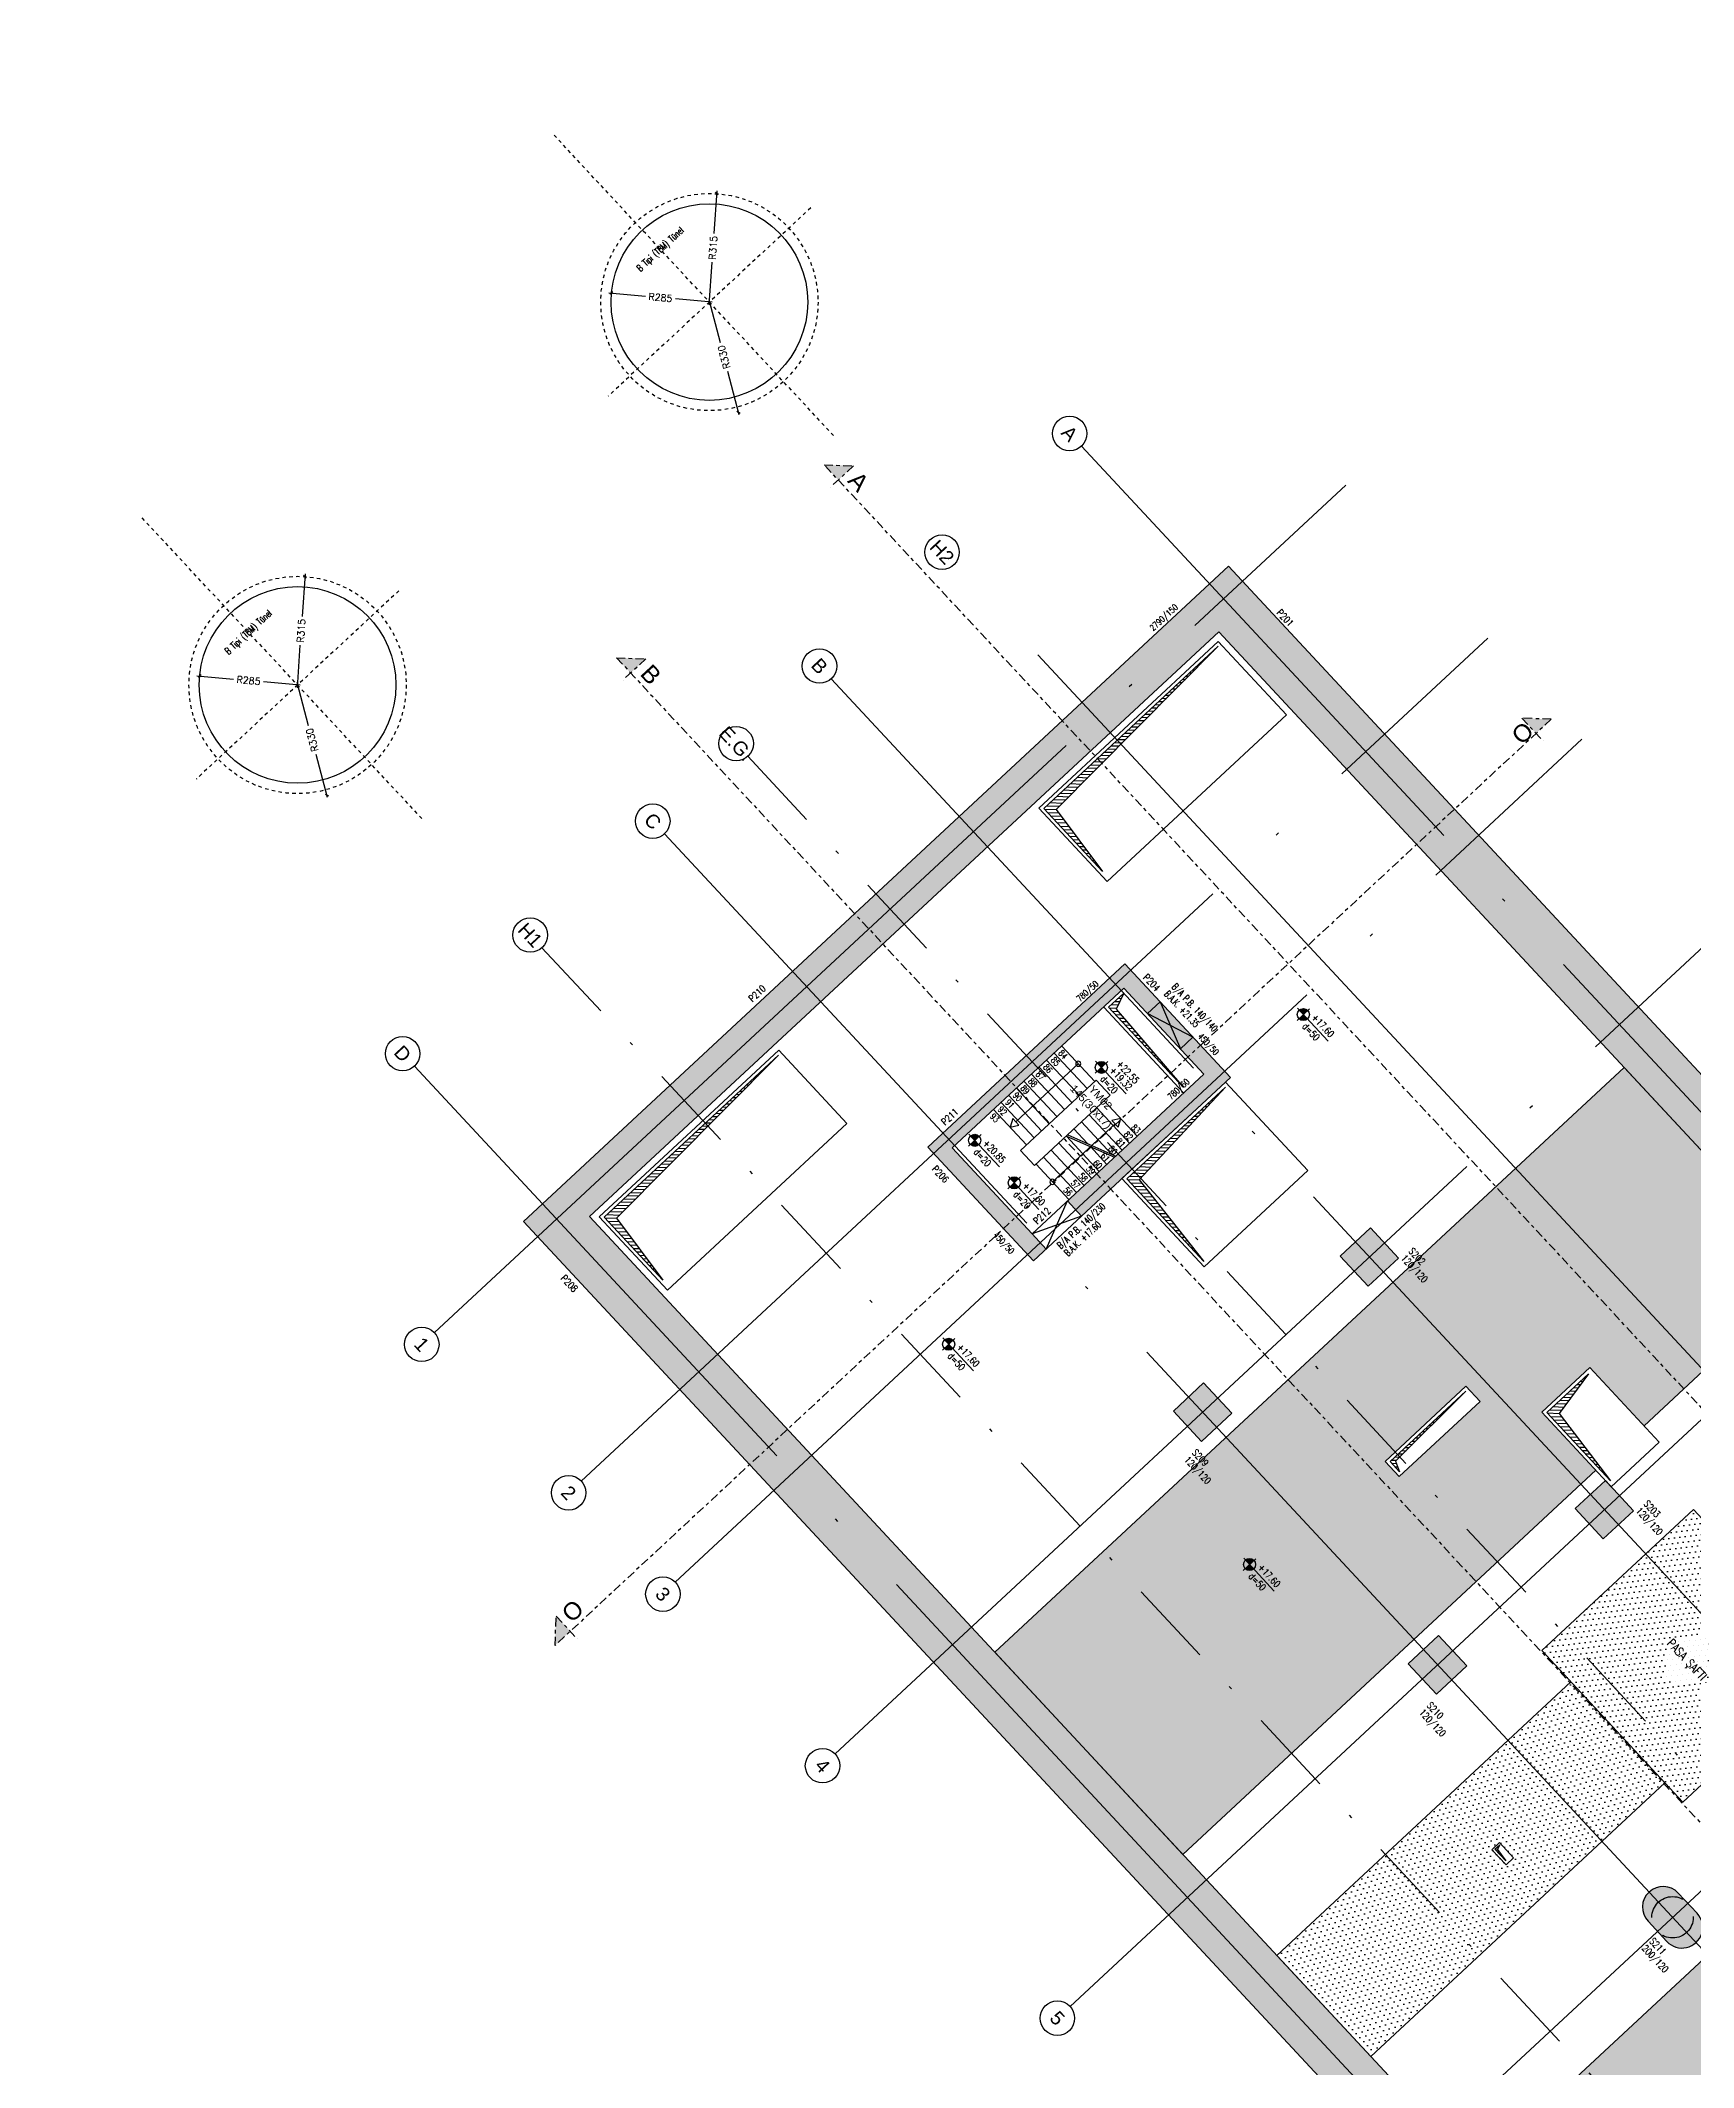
# Model space of a CAD drawing. Header units: millimetres. Extents: x 400382 to 401276, y 4543898 to 4544126.
# Drawn here: x 400381.6 to 400429.5, y 4544067.1 to 4544125.9 of the extents above; entities that cross this region are included whole.
import ezdxf
from ezdxf.enums import TextEntityAlignment as Align

# ---------------------------------------------------------------- set-up
doc = ezdxf.new("R2010")
doc.units = ezdxf.units.MM
for name, pattern in [('AKS', [3, 2.5, -0.25, 0, -0.25]), ('CENTER', [2, 1.25, -0.25, 0.25, -0.25]), ('CIZGI', [0.4, 0.25, -0.15]), ('CONTINU', [0]), ('DASHDOT2', [0.5, 0.25, -0.125, 0, -0.125]), ('HIDDEN', [0.375, 0.25, -0.125])]:
    doc.linetypes.add(name, pattern=pattern)
doc.layers.add('A-DETL', color=90, linetype='Continuous', lineweight=15)
for name, color, linetype in [('aks prota', 2, 'AKS'), ('bosluk prota', 2, 'Continuous'), ('bosluk tarama prota', 8, 'Continuous'), ('boşluk prota', 2, 'Continuous'), ('boşluk taraması prota', 252, 'Continuous'), ('caks prota', 4, 'Continuous'), ('görünüş prota', 4, 'Continuous'), ("İbrahim'in yazı aks", 151, 'Continuous'), ('kesit tarama prota', 252, 'Continuous'), ('kiriş prota', 6, 'Continuous'), ('kolon prota', 1, 'Continuous'), ('kolon tarama prota', 252, 'Continuous'), ('lkolon prota', 4, 'Continuous'), ('lperde prota', 4, 'Continuous'), ('merdiven prota', 2, 'Continuous'), ('metraj prota', 2, 'Continuous'), ('not prota', 2, 'Continuous'), ('not yazısı prota', 6, 'Continuous'), ('perde prota', 1, 'Continuous'), ('PRT-AL-TUNEL_EKSENI', 14, 'DASHDOT2'), ('PRT-MI-ad_dim', 8, 'Continuous'), ('prt-s-taxis', 7, 'Continuous'), ('skesit prota', 7, 'Continuous'), ('st-s_kolon tarama', 252, 'Continuous'), ('st-s_level (kot)', 6, 'Continuous'), ('st-s_levelmark (kot işareti)', 4, 'Continuous'), ('st_s_not çizgisi', 4, 'CIZGI'), ('st_s_ölçü', 4, 'Continuous'), ('taks prota', 7, 'Continuous'), ('tkesit prota', 7, 'Continuous'), ('tkolon prota', 6, 'Continuous'), ('tnot prota', 4, 'Continuous'), ('tperde prota', 6, 'Continuous')]:
    doc.layers.add(name, color=color, linetype=linetype)
doc.styles.add('AKS', font='romanstw.shx', dxfattribs={"height": 25})
doc.styles.add('Arial', font='Arial.ttf')
doc.styles.add('OLCU', font='romanstw.shx')
doc.styles.add('PRT-MI-a_Arial', font='Arial.ttf', dxfattribs={"height": 30})
doc.styles.get("Standard").update_dxf_attribs({"font": 'Arial.ttf'})
doc.styles.add('TAKS', font='Arial Unicode.ttf')
doc.styles.add('TEXT250', font='romanstw.shx', dxfattribs={"width": 0.8, "height": 25})
doc.styles.add('tkolon', font='romanstw.shx')
doc.styles.add('TNOT', font='romanstw.shx', dxfattribs={"width": 0.8, "height": 250})
doc.dimstyles.new('1-100', dxfattribs={"dimscale": 0.5, "dimtxt": 2, "dimasz": 7.5, "dimexe": 3, "dimexo": 5, "dimgap": 5, "dimtad": 3, "dimdec": 1, "dimlfac": 2, "dimzin": 9, "dimdsep": 46, "dimtxsty": 'Standard', "dimblk": 'OBLIQUE', "dimcen": 0.09, "dimclrd": 3, "dimclre": 3, "dimclrt": 1, "dimadec": 3, "dimazin": 0, "dimtfac": 1, "dimtdec": 1, "dimtofl": 0, "dimtmove": 0, "dimatfit": 3, "dimfxl": 4, "dimtolj": 1, "dimtzin": 0, "dimarcsym": 0})
pattern_1 = [(312.923994, (398997.36488, 4544993.93019), (0.170302485, 0.049990168), [0, -0.15875])]

# ---------------------------------------------------------------- blocks, each defined once
blk = doc.blocks.new('_Oblique')
at = {"layer": 'st_s_ölçü', "lineweight": -2}
blk.add_line((-0.5, -0.5), (0.5, 0.5), dxfattribs=at)
blk = doc.blocks.new('*D49')
at = {"layer": 'Defpoints', "color": 0, "transparency": 16777216}
for p in [(-455.8, 109.6), (-265.8, -102.9)]:
    blk.add_point(p, dxfattribs=at)
at = {"layer": 'st_s_ölçü', "color": 4, "lineweight": -2, "transparency": 16777216}
for p, q in [((-461.1, 115.6), (-389.9, 36)), ((-260.5, -108.8), (-331.6, -29.2))]:
    blk.add_line(p, q, dxfattribs=at)
at = {"layer": 'st_s_ölçü', "color": 4, "lineweight": -2, "transparency": 16777216, "xscale": 8, "yscale": 8, "zscale": 8, "rotation": 131.8058995973175}
blk.add_blockref('_Oblique', (-455.8, 109.6), dxfattribs=at)
at = {"layer": 'st_s_ölçü', "color": 3, "transparency": 16777216, "insert": (-360.8, 3.4), "char_height": 20, "attachment_point": 5, "rotation": 311.8059, "style": 'OLCU'}
blk.add_mtext('\\A1;R285', dxfattribs=at)
blk = doc.blocks.new('*D50')
at = {"layer": 'Defpoints', "color": 0, "transparency": 16777216}
for p in [(-36.3, 113), (-265.8, -102.9)]:
    blk.add_point(p, dxfattribs=at)
at = {"layer": 'st_s_ölçü', "color": 4, "lineweight": -2, "transparency": 16777216}
for p, q in [((-30.5, 118.4), (-120.6, 33.7)), ((-271.6, -108.3), (-181.5, -23.6))]:
    blk.add_line(p, q, dxfattribs=at)
at = {"layer": 'st_s_ölçü', "color": 4, "lineweight": -2, "transparency": 16777216, "xscale": 8, "yscale": 8, "zscale": 8, "rotation": 43.24583088137385}
blk.add_blockref('_Oblique', (-36.3, 113), dxfattribs=at)
at = {"layer": 'st_s_ölçü', "color": 3, "transparency": 16777216, "insert": (-151.1, 5.1), "char_height": 20, "attachment_point": 5, "rotation": 43.24583, "style": 'OLCU'}
blk.add_mtext('\\A1;R315', dxfattribs=at)
blk = doc.blocks.new('*D51')
at = {"layer": 'Defpoints', "color": 0, "transparency": 16777216}
for p in [(-265.8, -102.9), (-421, -394.1)]:
    blk.add_point(p, dxfattribs=at)
at = {"layer": 'lkolon prota', "color": 4, "lineweight": -2, "transparency": 16777216}
for p, q in [((-262, -95.8), (-322.9, -209.9)), ((-424.8, -401.1), (-364, -287))]:
    blk.add_line(p, q, dxfattribs=at)
at = {"layer": 'lkolon prota', "color": 4, "lineweight": -2, "transparency": 16777216, "xscale": 8, "yscale": 8, "zscale": 8, "rotation": 241.9351701811658}
blk.add_blockref('_Oblique', (-421, -394.1), dxfattribs=at)
at = {"layer": 'lkolon prota', "color": 3, "transparency": 16777216, "insert": (-343.4, -248.5), "char_height": 20, "attachment_point": 5, "rotation": 61.93517, "style": 'OLCU'}
blk.add_mtext('\\A1;R330', dxfattribs=at)
blk = doc.blocks.new('PLAN_KOT')
at = {"layer": 'st-s_levelmark (kot işareti)'}
h = blk.add_hatch(color=256, dxfattribs=at)
h.paths.add_polyline_path([(0, 17.5, 0.414214), (-17.5, 0), (0, 0)])
h.paths.add_polyline_path([(17.5, 0), (0, 0), (0, -17.5, 0.414214)])
for p, q in [((105, 0), (-25, 0)), ((0, 25), (0, -25))]:
    blk.add_line(p, q, dxfattribs=at)
blk.add_circle((0, 0), 17.5, dxfattribs=at)
at = {"layer": 'st-s_level (kot)', "color": 6, "style": 'OLCU', "width": 0.8}
for tag, p in [('KOT', (22.7, 9.8)), ('DÖŞEME_KALINLIĞI', (22.7, -27.6))]:
    blk.add_attdef(tag, p, '', height=20, dxfattribs=at)
blk = doc.blocks.new('*U87')
at = {"layer": 'metraj prota', "color": 4}
blk.add_lwpolyline([(-270, 0), (-247.5, 13), (-247.5, -13)], close=True, dxfattribs=at)
blk.add_lwpolyline([(0, 0), (-247.5, 0)], dxfattribs=at)
blk.add_circle((0, 0), 7.5, dxfattribs=at)
blk = doc.blocks.new('*U88')
at = {"layer": 'metraj prota', "color": 4}
blk.add_lwpolyline([(-270, 0), (-247.5, 13), (-247.5, -13)], close=True, dxfattribs=at)
blk.add_lwpolyline([(0, 0), (-247.5, 0)], dxfattribs=at)
blk.add_circle((0, 0), 7.5, dxfattribs=at)
blk = doc.blocks.new('Stair_Anotation')
at = {"color": 0, "style": 'PRT-MI-a_Arial'}
blk.add_attdef('M.ADI', text='', height=0.2, dxfattribs=at).set_placement((0, 0), align=Align.BOTTOM_CENTER)
blk.add_attdef('BAS.SAYI-(EN-RIHT)', text='', height=0.2, dxfattribs=at).set_placement((0, -0.08), align=Align.TOP_CENTER)
blk = doc.blocks.new('A$C127942D9')
at = {"layer": 'aks prota', "ltscale": 2}
blk.add_line((-265.793, -631.684), (-265.793, 559.681), dxfattribs=at)
at = {"layer": 'aks prota'}
blk.add_line((135.187, -102.854), (-666.774, -102.854), dxfattribs=at)
at = {"layer": 'görünüş prota', "color": 6, "linetype": 'CIZGI', "ltscale": 2}
blk.add_circle((-265.793, -102.854), 315, dxfattribs=at)
at = {"layer": 'görünüş prota', "color": 6}
blk.add_circle((-265.793, -102.854), 285, dxfattribs=at)
at = {"layer": 'not prota', "style": 'TEXT250', "width": 0.7}
blk.add_text('B Tipi (TBM) Tünel', height=20, dxfattribs=at).set_placement((-265.793, 106.819), align=Align.MIDDLE_CENTER)
at = {"layer": 'lkolon prota'}
dim = blk.add_radius_dim(center=(-265.793, -102.854), mpoint=(-421.048, -394.051), dimstyle='1-100', dxfattribs=at)
dim.commit()
dim.dimension.update_dxf_attribs({"geometry": '*D51', "text_midpoint": (-343.421, -248.453), "dimtype": 132})
at = {"layer": 'st_s_ölçü'}
for mpoint, picture, middle in [((-36.341, 112.962), '*D50', (-151.067, 5.054)), ((-455.777, 109.587), '*D49', (-360.785, 3.366))]:
    dim = blk.add_radius_dim(center=(-265.793, -102.854), mpoint=mpoint, dimstyle='1-100', dxfattribs=at)
    dim.commit()
    dim.dimension.update_dxf_attribs({"geometry": picture, "text_midpoint": middle, "dimtype": 132})

msp = doc.modelspace()

# ---------------------------------------------------------------- hatches: boundary and pattern name
at = {"layer": 'bosluk tarama prota'}
h = msp.add_hatch(dxfattribs=at)
h.set_pattern_fill('ANSI31', color=256, scale=0.5, angle=158.0416848)
h.set_pattern_definition([(358.04168, (400447.07823, 4544053.094694), (0.00213577, 0.0624635), [])])
h.paths.add_polyline_path([(400423.7505, 4544073.41799), (400423.89032, 4544073.54856), (400423.81911, 4544073.40776), (400424.06458, 4544073.08167)])
at = {"layer": 'boşluk taraması prota', "ltscale": 2}
h = msp.add_hatch(dxfattribs=at)
h.set_pattern_fill('ANSI31', color=256, scale=0.03, angle=-47.076006, style=0)
h.set_pattern_definition([(357.923994, (399631.27246, 4544337.70309), (0.003450452, 0.095187483), [])])
h.paths.add_polyline_path([(400415.728, 4544108.2914), (400411.03045, 4544103.55907), (400412.37792, 4544101.76171), (400410.67542, 4544103.59227)])
h = msp.add_hatch(dxfattribs=at)
h.set_pattern_fill('ANSI31', color=256, scale=0.03, angle=-47.076006, style=0)
h.set_pattern_definition([(357.923994, (399633.15085, 4544331.93906), (0.003450452, 0.095187483), [])])
h.paths.add_polyline_path([(400412.99317, 4544098.23686), (400412.77492, 4544097.77602), (400414.72105, 4544095.49797), (400412.55381, 4544097.82824)])
h = msp.add_hatch(dxfattribs=at)
h.set_pattern_fill('ANSI31', color=256, scale=0.03, angle=-47.076006, style=0)
h.set_pattern_definition([(357.923994, (399618.53117, 4544325.85322), (0.003450452, 0.095187483), [])])
h.paths.add_polyline_path([(400402.9867, 4544096.44148), (400398.28916, 4544091.70919), (400399.63663, 4544089.91183), (400397.93413, 4544091.7424)])
h = msp.add_hatch(dxfattribs=at)
h.set_pattern_fill('ANSI31', color=256, scale=0.03, angle=-47.076006, style=0)
h.set_pattern_definition([(357.923994, (399633.67819, 4544326.96695), (0.003450452, 0.095187483), [])])
h.paths.add_polyline_path([(400415.93696, 4544095.51214), (400413.43618, 4544092.82292), (400415.31649, 4544090.45263), (400413.08115, 4544092.85613)])
h = msp.add_hatch(dxfattribs=at)
h.set_pattern_fill('ANSI31', color=256, scale=0.03, angle=-47.076006, style=0)
h.set_pattern_definition([(357.923994, (399645.85051, 4544320.19295), (0.003450452, 0.095187483), [])])
h.paths.add_polyline_path([(400426.45985, 4544087.20411), (400425.6085, 4544086.04892), (400427.09836, 4544084.09847), (400425.25347, 4544086.08213)])
h = msp.add_hatch(dxfattribs=at)
h.set_pattern_fill('ANSI31', color=256, scale=0.03, angle=-47.076006, style=0)
h.set_pattern_definition([(357.923994, (399201.673155, 4544774.25286), (0.0034504516, 0.095187483), [])])
h.paths.add_polyline_path([(400422.90543, 4544086.69792), (400420.87103, 4544084.67099), (400420.98107, 4544084.36194), (400420.70866, 4544084.65484)])
at = {"layer": 'kesit tarama prota'}
h = msp.add_hatch(color=256, dxfattribs=at)
h.dxf.hatch_style = 1
h.paths.add_polyline_path([(400405.15815, 4544113.52348), (400404.31018, 4544113.55421), (400404.7188, 4544113.11486)])
h = msp.add_hatch(color=256, dxfattribs=at)
h.dxf.hatch_style = 1
h.paths.add_polyline_path([(400399.14155, 4544107.92781), (400398.29358, 4544107.95855), (400398.7022, 4544107.51919)])
h = msp.add_hatch(color=256, dxfattribs=at)
h.dxf.hatch_style = 1
h.paths.add_polyline_path([(400424.53333, 4544106.20631), (400425.38131, 4544106.17557), (400424.94195, 4544105.76696)])
h = msp.add_hatch(color=256, dxfattribs=at)
h.dxf.hatch_style = 1
h.paths.add_polyline_path([(400396.54191, 4544080.17323), (400396.51118, 4544079.32525), (400396.95053, 4544079.73387)])
at = {"layer": 'kolon tarama prota'}
h = msp.add_hatch(color=256, dxfattribs=at)
h.dxf.hatch_style = 1
h.paths.add_polyline_path([(400440.75164, 4544045.26344), (400441.05928, 4544042.7301), (400395.59453, 4544091.61494), (400416.02452, 4544110.61561), (400431.18841, 4544094.31102), (400434.74297, 4544094.74268), (400434.9238, 4544093.25362), (400430.61052, 4544092.72982), (400415.74337, 4544108.71536), (400397.51015, 4544091.75777)])
h = msp.add_hatch(color=256, dxfattribs=at)
h.dxf.hatch_style = 1
h.paths.add_polyline_path([(400416.08853, 4544095.78967), (400413.02391, 4544099.08483), (400407.3123, 4544093.77281), (400410.37692, 4544090.47765), (400410.74305, 4544090.81817), (400408.01894, 4544093.7472), (400412.99829, 4544098.37819), (400415.31379, 4544095.88851), (400411.35959, 4544092.21096), (400411.76821, 4544091.77161)])
h = msp.add_hatch(dxfattribs=at)
h.set_pattern_fill('DOTS', color=2, scale=0.1, angle=-47.076006)
h.set_pattern_definition(pattern_1)
h.paths.add_polyline_path([(400422.91056, 4544086.83925), (400423.31917, 4544086.3999), (400420.97595, 4544084.22061), (400420.56733, 4544084.65996)])
h.paths.add_polyline_path([(400426.67851, 4544084.40306), (400425.11215, 4544086.08725), (400426.50344, 4544087.38121), (400428.0698, 4544085.69701), (400435.05361, 4544092.19222), (400434.9238, 4544093.25362), (400430.61052, 4544092.72982), (400427.49109, 4544096.08391), (400409.25788, 4544079.12632), (400414.7061, 4544073.26826)])
h = msp.add_hatch(color=256, dxfattribs=at)
h.dxf.hatch_style = 1
h.paths.add_polyline_path([(400420.14065, 4544091.43274), (400420.95788, 4544090.55403), (400420.07917, 4544089.73679), (400419.26194, 4544090.6155)])
h = msp.add_hatch(color=256, dxfattribs=at)
h.dxf.hatch_style = 1
h.paths.add_polyline_path([(400415.30774, 4544086.93795), (400416.12498, 4544086.05924), (400415.24627, 4544085.24201), (400414.42903, 4544086.12072)])
h = msp.add_hatch(color=256, dxfattribs=at)
h.dxf.hatch_style = 1
h.paths.add_polyline_path([(400426.95092, 4544084.11016), (400427.76815, 4544083.23145), (400426.88944, 4544082.41422), (400426.07221, 4544083.29292)])
h = msp.add_hatch(color=256, dxfattribs=at)
h.dxf.hatch_style = 1
h.paths.add_polyline_path([(400422.11387, 4544079.61152), (400422.9311, 4544078.73281), (400422.05239, 4544077.91557), (400421.23516, 4544078.79428)])
h = msp.add_hatch(dxfattribs=at)
h.set_pattern_fill('DOTS', color=2, scale=0.1, angle=-47.076006)
h.set_pattern_definition(pattern_1)
h.paths.add_polyline_path([(400423.8817, 4544073.60808), (400424.29031, 4544073.16873), (400424.07064, 4544072.96442), (400423.66202, 4544073.40377)], flags=16)
edge = h.paths.add_edge_path()
edge.add_line((400428.67774, 4544075.33784), (400420.15405, 4544067.41049))
edge.add_line((400420.15405, 4544067.41049), (400417.43021, 4544070.33923))
edge.add_line((400417.43021, 4544070.33923), (400425.9539, 4544078.26658))
h = msp.add_hatch(color=256, dxfattribs=at)
h.dxf.hatch_style = 1
edge = h.paths.add_edge_path()
edge.add_arc((400428.62515, 4544071.73773), 0.6, 42.923994, 222.923994)
edge.add_line((400428.18579, 4544071.32911), (400428.73061, 4544070.74331))
edge.add_arc((400429.16997, 4544071.15192), 0.6, 222.923994, 402.923994)
edge.add_line((400429.60932, 4544071.56054), (400429.0645, 4544072.14635))
h = msp.add_hatch(dxfattribs=at)
h.set_pattern_fill('DOTS', color=2, scale=0.1, angle=-47.076006)
h.set_pattern_definition(pattern_1)
h.paths.add_polyline_path([(400435.12568, 4544065.62928), (400430.35849, 4544070.75509), (400423.21894, 4544064.11504), (400427.98613, 4544058.98923)])
at = {"layer": 'st-s_kolon tarama', "ltscale": 0.001}
h = msp.add_hatch(dxfattribs=at)
h.set_pattern_fill('DOTS', color=253, scale=0.1, angle=6.9318265)
h.set_pattern_definition([(6.931826, (398997.36488, 4544993.93019), (0.059635541, 0.167169242), [0, -0.15875])])
h.paths.add_polyline_path([(400429.50097, 4544083.26289), (400433.58714, 4544078.86935), (400429.19359, 4544074.78318), (400425.10743, 4544079.17673)])

# ---------------------------------------------------------------- linework, layer by layer
at = {"layer": 'A-DETL', "color": 1, "lineweight": 5}
msp.add_lwpolyline([(400410.49797, 4544108.04135), (400518.40627, 4543992.01566)], dxfattribs=at)
at = {"layer": 'aks prota', "ltscale": 10}
for p, q in [((400524.75998, 4543992.59926), (400411.76442, 4544114.0949)), ((400393.01292, 4544088.39456), (400419.42637, 4544112.96007)), ((400397.26986, 4544084.09155), (400423.54659, 4544108.52991)), ((400517.51063, 4543985.85709), (400404.51506, 4544107.35273)), ((400399.99397, 4544081.16252), (400426.2707, 4544105.60088)), ((400512.67773, 4543981.36231), (400399.68216, 4544102.85794)), ((400404.62495, 4544076.18317), (400430.90169, 4544100.62153)), ((400505.42838, 4543974.62013), (400392.43281, 4544096.11577)), ((400411.43523, 4544068.86059), (400438.03409, 4544093.59854)), ((400418.24551, 4544061.53801), (400443.64353, 4544085.15914))]:
    msp.add_line(p, q, dxfattribs=at)
at = {"layer": 'bosluk prota'}
msp.add_lwpolyline([(400423.7505, 4544073.41799), (400423.89032, 4544073.54856), (400423.81911, 4544073.40776), (400424.06458, 4544073.08167)], close=True, dxfattribs=at)
at = {"layer": 'boşluk prota', "ltscale": 0.05}
for points in [[(400415.728, 4544108.2914), (400411.03045, 4544103.55907), (400412.37792, 4544101.76171), (400410.67542, 4544103.59227)], [(400412.99317, 4544098.23686), (400412.77492, 4544097.77602), (400414.72105, 4544095.49797), (400412.55381, 4544097.82824)], [(400402.9867, 4544096.44148), (400398.28916, 4544091.70919), (400399.63663, 4544089.91183), (400397.93413, 4544091.7424)], [(400415.93696, 4544095.51214), (400413.43618, 4544092.82292), (400415.31649, 4544090.45263), (400413.08115, 4544092.85613)], [(400426.45985, 4544087.20411), (400425.6085, 4544086.04892), (400427.09836, 4544084.09847), (400425.25347, 4544086.08213)], [(400422.90543, 4544086.69792), (400420.87103, 4544084.67099), (400420.98107, 4544084.36194), (400420.70866, 4544084.65484)]]:
    msp.add_lwpolyline(points, close=True, dxfattribs=at)
at = {"layer": 'caks prota', "ltscale": 0.05}
for centre in [(400411.4239, 4544114.46103), (400407.726, 4544111.02184), (400404.17455, 4544107.71886), (400401.7581, 4544105.47146), (400399.34165, 4544103.22407), (400395.7902, 4544099.92109), (400392.0923, 4544096.4819), (400392.6468, 4544088.05405), (400396.90373, 4544083.75104), (400399.6359, 4544080.8135), (400404.26352, 4544075.83767), (400411.0691, 4544068.52008)]:
    msp.add_circle(centre, 0.5, dxfattribs=at)
at = {"layer": 'kiriş prota'}
for points in [[(400415.73313, 4544108.43272), (400417.70811, 4544106.30917), (400412.50908, 4544101.47387), (400410.5341, 4544103.59742), (400415.73313, 4544108.43272)], [(400412.41249, 4544097.83336), (400414.72798, 4544095.34369)], [(400402.99183, 4544096.58282), (400404.96681, 4544094.45928), (400399.76778, 4544089.62398), (400397.7928, 4544091.74753), (400402.99183, 4544096.58282)], [(400426.67851, 4544084.40306), (400414.7061, 4544073.26826), (400409.25788, 4544079.12632), (400427.49109, 4544096.08391)], [(400427.49109, 4544096.08391), (400430.61052, 4544092.72982), (400433.18558, 4544093.04253), (400434.92472, 4544093.25355), (400434.30722, 4544093.17874), (400434.30726, 4544093.17863)], [(400435.05361, 4544092.19222), (400428.0698, 4544085.69701)], [(400429.50097, 4544083.26289), (400433.58714, 4544078.86935), (400429.19359, 4544074.78318), (400425.10743, 4544079.17673), (400429.50097, 4544083.26289)], [(400428.67774, 4544075.33784), (400420.15405, 4544067.41049), (400417.43021, 4544070.33923), (400425.9539, 4544078.26658)]]:
    msp.add_lwpolyline(points, dxfattribs=at)
for points in [[(400412.19431, 4544095.71856), (400409.99754, 4544093.67548), (400410.40616, 4544093.23612), (400412.60293, 4544095.2792)], [(400415.94208, 4544095.65346), (400418.32568, 4544093.09056), (400415.32342, 4544090.29835), (400412.93982, 4544092.86125)], [(400426.50344, 4544087.38121), (400428.51247, 4544085.22105), (400427.12118, 4544083.92709), (400425.11215, 4544086.08725)], [(400422.91056, 4544086.83925), (400423.31917, 4544086.3999), (400420.97595, 4544084.22061), (400420.56733, 4544084.65996)], [(400423.8817, 4544073.60808), (400424.29031, 4544073.16873), (400424.07064, 4544072.96442), (400423.66202, 4544073.40377)], [(400423.21894, 4544064.11504), (400427.98613, 4544058.98923), (400435.12568, 4544065.62928), (400430.35849, 4544070.75509)]]:
    msp.add_lwpolyline(points, close=True, dxfattribs=at)
at = {"layer": 'kolon prota', "color": 1}
for points in [[(400420.14065, 4544091.43274), (400420.95788, 4544090.55403), (400420.07917, 4544089.73679), (400419.26194, 4544090.6155)], [(400415.30774, 4544086.93795), (400416.12498, 4544086.05924), (400415.24627, 4544085.24201), (400414.42903, 4544086.12072)], [(400426.95092, 4544084.11016), (400427.76815, 4544083.23145), (400426.88944, 4544082.41422), (400426.07221, 4544083.29292)], [(400422.11387, 4544079.61152), (400422.9311, 4544078.73281), (400422.05239, 4544077.91557), (400421.23516, 4544078.79428)]]:
    msp.add_lwpolyline(points, close=True, dxfattribs=at)
msp.add_lwpolyline([(400429.0645, 4544072.14635, 1), (400428.18579, 4544071.32911), (400428.73061, 4544070.74331, 1), (400429.60932, 4544071.56054)], format="xyb", close=True, dxfattribs=at)
at = {"layer": 'kolon prota', "color": 5, "linetype": 'HIDDEN', "ltscale": 5}
msp.add_circle((400428.89756, 4544071.44483), 0.6, dxfattribs=at)
at = {"layer": 'merdiven prota', "linetype": 'HIDDEN', "ltscale": 10}
for p, q in [((400411.71102, 4544095.26908), (400410.75758, 4544096.29424)), ((400411.9307, 4544095.47339), (400410.97726, 4544096.49855)), ((400411.19694, 4544096.70286), (400412.15038, 4544095.6777)), ((400411.05199, 4544094.65616), (400410.09855, 4544095.68132)), ((400411.27167, 4544094.86046), (400410.31823, 4544095.88563)), ((400411.49134, 4544095.06477), (400410.53791, 4544096.08993)), ((400410.61264, 4544094.24754), (400409.6592, 4544095.2727)), ((400410.83231, 4544094.45185), (400409.87887, 4544095.47701)), ((400413.38063, 4544094.0906), (400412.42719, 4544095.11576)), ((400410.17328, 4544093.83892), (400409.21984, 4544094.86408)), ((400410.39296, 4544094.04323), (400409.43952, 4544095.06839)), ((400412.63515, 4544093.57062), (400411.76815, 4544094.50283)), ((400412.94127, 4544093.68198), (400411.98783, 4544094.70714)), ((400413.16095, 4544093.88629), (400412.20751, 4544094.91145)), ((400412.28224, 4544093.06906), (400411.3288, 4544094.09422)), ((400411.93875, 4544093.87889), (400411.54848, 4544094.29853)), ((400411.62321, 4544092.45613), (400410.66977, 4544093.48129)), ((400411.84288, 4544092.66044), (400410.88945, 4544093.6856)), ((400412.06256, 4544092.86475), (400411.10912, 4544093.88991)), ((400412.50192, 4544093.27336), (400412.0252, 4544093.78594)), ((400411.40353, 4544092.25182), (400410.45009, 4544093.27698))]:
    msp.add_line(p, q, dxfattribs=at)
for points in [[(400414.04545, 4544097.98644), (400414.63276, 4544096.62077), (400414.99889, 4544096.96128), (400413.67932, 4544097.64593), (400414.04545, 4544097.98644)], [(400411.3288, 4544094.09422), (400412.72159, 4544093.47767)], [(400411.36863, 4544094.13126), (400412.76143, 4544093.51472)], [(400411.35959, 4544092.21096), (400411.76821, 4544091.77161), (400410.33443, 4544091.25752), (400410.74305, 4544090.81817), (400411.35959, 4544092.21096)]]:
    msp.add_lwpolyline(points, dxfattribs=at)
at = {"layer": 'perde prota'}
for points in [[(400440.75164, 4544045.26344), (400441.05928, 4544042.7301), (400395.59453, 4544091.61494), (400416.02452, 4544110.61561), (400431.18841, 4544094.31102), (400434.74297, 4544094.74268), (400434.9238, 4544093.25362), (400430.61052, 4544092.72982), (400415.74337, 4544108.71536), (400397.51015, 4544091.75777)], [(400413.02391, 4544099.08483), (400416.08853, 4544095.78967), (400410.37692, 4544090.47765), (400407.3123, 4544093.77281)], [(400412.99829, 4544098.37819), (400415.31379, 4544095.88851), (400410.33443, 4544091.25752), (400408.01894, 4544093.7472)]]:
    msp.add_lwpolyline(points, close=True, dxfattribs=at)
at = {"layer": 'PRT-AL-TUNEL_EKSENI', "ltscale": 10}
for p, q in [((400402.09861, 4544105.10534), (400515.09418, 4543983.6097)), ((400396.13071, 4544099.55496), (400509.12628, 4543978.05932))]:
    msp.add_line(p, q, dxfattribs=at)
at = {"layer": 'skesit prota', "linetype": 'CENTER', "ltscale": 0.2}
for p, q in [((400404.31018, 4544113.55421), (400405.15815, 4544113.52348)), ((400405.15815, 4544113.52348), (400404.49912, 4544112.91055)), ((400398.29358, 4544107.95855), (400399.14155, 4544107.92781)), ((400399.14155, 4544107.92781), (400398.48252, 4544107.31488)), ((400424.53333, 4544106.20631), (400425.14626, 4544105.54728)), ((400425.38131, 4544106.17557), (400424.53333, 4544106.20631)), ((400396.51118, 4544079.32525), (400396.54191, 4544080.17323)), ((400396.54191, 4544080.17323), (400397.15484, 4544079.51419))]:
    msp.add_line(p, q, dxfattribs=at)
for points in [[(400485.58366, 4544084.6312), (400436.7276, 4544078.6982), (400404.31018, 4544113.55421)], [(400398.29358, 4544107.95855), (400511.87586, 4543985.83206)], [(400425.38131, 4544106.17557), (400396.51118, 4544079.32525)]]:
    msp.add_lwpolyline(points, dxfattribs=at)

# ---------------------------------------------------------------- block references
at = {"layer": 'aks prota', "ltscale": 10, "xscale": 0.01, "yscale": 0.01, "zscale": 0.01, "rotation": 42.92399395884031}
for p in [(400402.22885, 4544120.83533), (400390.29305, 4544109.73458)]:
    msp.add_blockref('A$C127942D9', p, dxfattribs=at)
at = {"layer": 'PRT-MI-ad_dim', "xscale": -0.01, "yscale": 0.01, "zscale": 0.01}
for name, p, rotation in [('*U88', (400411.67366, 4544096.19028), 222.9239931255674), ('*U87', (400410.92681, 4544092.7644), 42.92399312556737)]:
    msp.add_blockref(name, p, dxfattribs=dict(at, rotation=rotation))
at = {"layer": 'prt-s-taxis'}
ref = msp.add_blockref('Stair_Anotation', (400412.19274, 4544095.08077), dxfattribs=dict(at, xscale=-1.125, yscale=1.125, zscale=1.125, rotation=312.9239939241973))
ref.add_attrib('M.ADI', 'YM02', dxfattribs={"layer": '0', "color": 0, "height": 0.225, "rotation": 312.9239939, "style": 'PRT-MI-a_Arial'}).set_placement((400412.18657, 4544095.0874), align=Align.BOTTOM_CENTER)
ref.add_attrib('BAS.SAYI-(EN-RIHT)', '145(30x17)', dxfattribs={"layer": '0', "color": 0, "height": 0.225, "rotation": 312.9239939, "style": 'PRT-MI-a_Arial'}).set_placement((400412.12558, 4544095.02083), align=Align.TOP_CENTER)
at = {"layer": 'st-s_level (kot)', "linetype": 'CONTINU', "ltscale": 0.1, "xscale": 0.01, "yscale": 0.01, "zscale": 0.01, "rotation": 312.9239939588403}
for p, values in [((400418.19682, 4544097.61571), {'KOT': '+17.60', 'DÖŞEME_KALINLIĞI': 'd=50'}), ((400412.34315, 4544096.08449), {'KOT': '+19.32', 'DÖŞEME_KALINLIĞI': 'd=20'}), ((400408.67194, 4544093.9697), {'KOT': '+20.85', 'DÖŞEME_KALINLIĞI': 'd=20'}), ((400409.81983, 4544092.73726), {'KOT': '+17.60', 'DÖŞEME_KALINLIĞI': 'd=20'}), ((400407.91821, 4544088.05621), {'KOT': '+17.60', 'DÖŞEME_KALINLIĞI': 'd=50'}), ((400416.63926, 4544081.67061), {'KOT': '+17.60', 'DÖŞEME_KALINLIĞI': 'd=50'})]:
    msp.add_blockref('PLAN_KOT', p, dxfattribs=at).add_auto_attribs(values)

# ---------------------------------------------------------------- texts
at = {"layer": "İbrahim'in yazı aks", "style": 'TAKS'}
msp.add_text('D', height=0.4, rotation=312.9239939, dxfattribs=at).set_placement((400392.0923, 4544096.4819), align=Align.MIDDLE_CENTER)
msp.add_text('D', height=0.4, rotation=312.9239939, dxfattribs=at).set_placement((400392.0923, 4544096.4819), align=Align.MIDDLE_CENTER)
msp.add_text('D', height=0.4, rotation=312.9239939, dxfattribs=at).set_placement((400392.0923, 4544096.4819), align=Align.MIDDLE_CENTER)
msp.add_text('D', height=0.4, rotation=312.9239939, dxfattribs=at).set_placement((400392.0923, 4544096.4819), align=Align.MIDDLE_CENTER)
msp.add_text('D', height=0.4, rotation=312.9239939, dxfattribs=at).set_placement((400392.0923, 4544096.4819), align=Align.MIDDLE_CENTER)
at = {"layer": 'lkolon prota', "style": 'tkolon', "width": 0.8}
for s, p in [('120/120', (400421.01335, 4544090.53675)), ('120/120', (400414.7332, 4544084.69597)), ('120/120', (400427.82363, 4544083.21417)), ('120/120', (400421.53933, 4544077.36953)), ('200/120', (400427.99173, 4544070.53399))]:
    msp.add_text(s, height=0.2, rotation=312.9239939, dxfattribs=at).set_placement(p)
at = {"layer": 'lperde prota', "style": 'tkolon', "width": 0.8}
for s, rotation, p in [('2790/150', 42.5635093, (400413.78379, 4544108.79111)), ('780/50', 42.5635093, (400411.6626, 4544098.04059)), ('450/50', 312.5635093, (400415.19143, 4544097.03485)), ('780/60', 42.5635093, (400414.30248, 4544095.20213)), ('450/50', 312.5635093, (400409.2646, 4544091.2713))]:
    msp.add_text(s, height=0.18, rotation=rotation, dxfattribs=at).set_placement(p, align=Align.MIDDLE_LEFT)
at = {"layer": 'not yazısı prota', "style": 'AKS', "width": 0.8}
msp.add_text('PASA ŞAFTI', height=0.25, rotation=312.9239939, dxfattribs=at).set_placement((400429.22434, 4544078.82627), align=Align.CENTER)
at = {"layer": 'st-s_level (kot)', "color": 6, "style": 'OLCU', "width": 0.8}
msp.add_attdef('+22.55', (400412.76929, 4544096.17122), '', height=0.2, rotation=312.9239939, dxfattribs=at)
at = {"layer": 'st_s_not çizgisi', "ltscale": 0.05, "style": 'tkolon', "width": 0.8}
for s, p in [('85', (400410.92791, 4544096.34399)), ('84', (400411.14759, 4544096.54829)), ('88', (400410.26888, 4544095.73106)), ('87', (400410.48855, 4544095.93537)), ('86', (400410.70823, 4544096.13968)), ('91', (400409.60984, 4544095.11814)), ('90', (400409.82952, 4544095.32244)), ('89', (400410.0492, 4544095.52675)), ('93', (400409.17049, 4544094.70952)), ('92', (400409.39017, 4544094.91383)), ('81', (400412.82383, 4544093.98671)), ('82', (400413.0435, 4544094.19102)), ('83', (400413.25653, 4544094.38915)), ('60', (400412.15381, 4544093.36357)), ('61', (400412.37349, 4544093.56788)), ('80', (400412.59317, 4544093.77219)), ('57', (400411.51076, 4544092.78189)), ('58', (400411.73044, 4544092.9862)), ('59', (400411.95012, 4544093.1905)), ('56', (400411.29108, 4544092.57758))]:
    msp.add_text(s, height=0.18, rotation=312.9239939, dxfattribs=at).set_placement(p, align=Align.MIDDLE_LEFT)
at = {"layer": 'taks prota', "style": 'TAKS'}
for s, p in [('A', (400411.4239, 4544114.46103)), ('H2', (400407.726, 4544111.02184)), ('B', (400404.17455, 4544107.71886)), ('E.G.', (400401.7581, 4544105.47146)), ('C', (400399.34165, 4544103.22407)), ('H1', (400395.7902, 4544099.92109)), ('D', (400392.0923, 4544096.4819)), ('1', (400392.6468, 4544088.05405)), ('2', (400396.90373, 4544083.75104)), ('3', (400399.6359, 4544080.8135)), ('4', (400404.26352, 4544075.83767)), ('5', (400411.0691, 4544068.52008))]:
    msp.add_text(s, height=0.4, rotation=312.9239939, dxfattribs=at).set_placement(p, align=Align.MIDDLE_CENTER)
at = {"layer": 'tkesit prota', "style": 'Arial'}
for s, rotation, p in [('A', 312.9239939, (400404.96484, 4544113.07056)), ('B', 312.9239939, (400398.94824, 4544107.47489)), ('O', 42.923994, (400424.52158, 4544105.41102)), ('O', 42.923994, (400396.99194, 4544079.95974))]:
    msp.add_text(s, height=0.5, rotation=rotation, dxfattribs=at).set_placement(p)
at = {"layer": 'tkolon prota', "style": 'tkolon', "width": 0.8}
for s, p in [('S202', (400421.23303, 4544090.74106)), ('S209', (400414.95288, 4544084.90028)), ('S203', (400428.04331, 4544083.41848)), ('S210', (400421.75901, 4544077.57384)), ('S211', (400428.21141, 4544070.7383))]:
    msp.add_text(s, height=0.2, rotation=312.9239939, dxfattribs=at).set_placement(p)
at = {"layer": 'tnot prota', "style": 'TNOT', "width": 0.7}
for s, rotation, p in [('B.A.K. +21.35', 312.9239939, (400414.225, 4544098.26724)), ('B/A P.B. 140/140', 312.9239939, (400414.44468, 4544098.47155)), ('B/A P.B. 140/230', 42.923994, (400411.1057, 4544090.88511)), ('B.A.K. +17.60', 42.923994, (400411.31001, 4544090.66543))]:
    msp.add_text(s, height=0.2, rotation=rotation, dxfattribs=at).set_placement(p, align=Align.MIDDLE_LEFT)
at = {"layer": 'tperde prota', "style": 'tkolon', "width": 0.8}
for s, rotation, p in [('P201', 313.3932852, (400417.47947, 4544109.31848)), ('P204', 313.3932852, (400413.61163, 4544098.74358)), ('P210', 43.3932852, (400402.16285, 4544098.03709)), ('P211', 43.3932852, (400407.74711, 4544094.46124)), ('P206', 313.3932852, (400407.48967, 4544093.18983)), ('P212', 43.3932852, (400410.41936, 4544091.58797)), ('P208', 313.3932852, (400396.73235, 4544090.02287))]:
    msp.add_text(s, height=0.2, rotation=rotation, dxfattribs=at).set_placement(p, align=Align.MIDDLE_LEFT)

doc.saveas('drawing.dxf')
